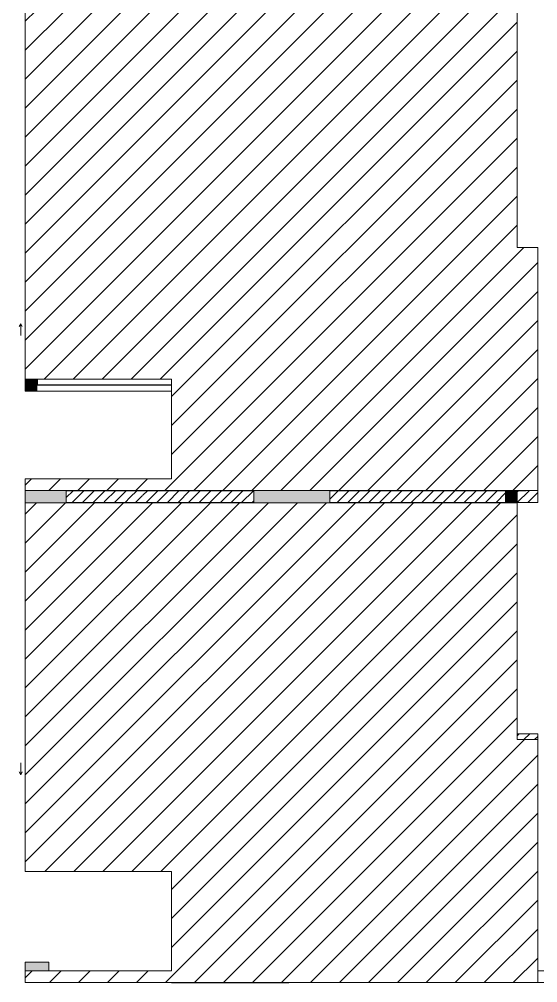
# Model space of a CAD drawing. Header units: millimetres. Extents: x 32270 to 221883, y 3811 to 78637.
# Drawn here: x 128080 to 136931, y 17235 to 33687 of the extents above; entities that cross this region are included whole.
import ezdxf

# ---------------------------------------------------------------- set-up
doc = ezdxf.new("R2010")
doc.units = ezdxf.units.MM
doc.linetypes.add('IMPORT-Dash _2_', pattern=[6, 3, -3])
for name, color, linetype, lineweight in [('A-DETL-GENF-5', 20, 'Continuous', 9), ('A-DETL-THIN-2', 151, 'Continuous', 9), ('A-FLOR-1', 130, 'Continuous', 9), ('A-FLOR-HRAL-5', 130, 'Continuous', 9), ('A-GLAZ-5', 130, 'Continuous', 9), ('A-WALL-1', 130, 'Continuous', 9), ('A-WALL-PATT-3', 130, 'Continuous', 9), ('A_1404_dwg-1', 130, 'Continuous', 9), ('I-WALL-1', 130, 'Continuous', 9), ('S-COLS-1', 130, 'Continuous', 9), ('S-COLS-10', 130, 'IMPORT-Dash _2_', 9), ('S-COLS-2', 130, 'Continuous', 9), ('S-COLS-4', 130, 'Continuous', 9), ('S-COLS-HDLN-2', 130, 'IMPORT-Dash _2_', 9)]:
    doc.layers.add(name, color=color, linetype=linetype, lineweight=lineweight)
pattern_1 = [(45, (0, 0), (-90.50967, 90.50967), [])]

# ---------------------------------------------------------------- blocks, each defined once
blk = doc.blocks.new('A_1404_dwg_NCV_TKTC_KET CAU_rvt-1-TKTC_MB HOÀN THIỆN SÀN TẦNG 3-4-4819833-KeyPlan-CH3A')
at = {"layer": 'S-COLS-1'}
for points in [[(34353, 25432), (34353, 25642), (33653, 25642), (33653, 25432)], [(37553, 25432), (38853, 25432), (38853, 25642), (37553, 25637), (37553, 25432)], [(34053, 17437), (34053, 17587), (33653, 17587), (33653, 17437)]]:
    blk.add_hatch(color=256, dxfattribs=at).paths.add_polyline_path(points)
at = {"layer": 'A-FLOR-1'}
blk.add_line((36152, 17235), (38153, 17235), dxfattribs=at)
at = {"layer": 'S-COLS-2'}
for p, q in [((33653, 25642), (33653, 25432)), ((34353, 25437), (34353, 25642)), ((37553, 25637), (37553, 25437)), ((38853, 25432), (38853, 25637)), ((33653, 17587), (33653, 17437))]:
    blk.add_line(p, q, dxfattribs=at)
at = {"layer": 'S-COLS-2', "flags": 128}
blk.add_lwpolyline([(34053, 17437), (34053, 17587), (33653, 17587)], dxfattribs=at)
blk = doc.blocks.new('A_1404_dwg_Railing - 50 x 10mm-901205-TKTC_MB HOÀN THIỆN SÀN TẦNG 3-4-V137-KeyPlan-CH3A')
at = {"layer": 'A-FLOR-HRAL-5'}
blk.add_line((36228, 25642), (36228, 25634), dxfattribs=at)
at = {"layer": 'A-FLOR-HRAL-5', "flags": 128}
blk.add_lwpolyline([(36228, 25634), (36178, 25634), (36178, 25642)], dxfattribs=at)
blk = doc.blocks.new('A_1404_dwg_Railing - Railing-884005-TKTC_MB HOÀN THIỆN SÀN TẦNG 3-4-4819904-KeyPlan-CH3A')
blk.add_blockref('A_1404_dwg_Railing - 50 x 10mm-901205-TKTC_MB HOÀN THIỆN SÀN TẦNG 3-4-V137-KeyPlan-CH3A', (0, 0))
blk = doc.blocks.new('A_1404_dwg_NCV_TKTC_TANG 3 - 4_rvt-1-TKTC_MB HOÀN THIỆN SÀN TẦNG 3-4-4819943-KeyPlan-CH3A')
at = {"layer": 'A-WALL-PATT-3'}
for points in [[(33853, 27447), (33863, 27447), (33863, 27542), (33853, 27537)], [(33853, 27437), (36152, 27437), (36152, 27447), (33853, 27447)], [(42203, 25637), (42203, 25642), (42193, 25637)], [(34843, 25432), (34843, 25437), (34363, 25432)], [(34853, 25432), (34853, 25437), (34852, 25432)]]:
    blk.add_hatch(color=256, dxfattribs=at).paths.add_polyline_path(points)
at = {"layer": 'A-WALL-1'}
for p, q in [((33853, 27437), (33853, 27337)), ((36152, 27437), (33853, 27437)), ((33853, 27337), (36152, 27337)), ((36178, 25637), (36153, 25637)), ((36353, 25637), (36228, 25637))]:
    blk.add_line(p, q, dxfattribs=at)
at = {"layer": 'I-WALL-1'}
for p, q in [((33853, 27437), (36152, 27437)), ((36353, 25637), (37553, 25637)), ((38853, 25637), (41853, 25637)), ((41853, 25637), (42053, 25637)), ((37553, 25437), (35053, 25437)), ((38863, 25437), (38853, 25437))]:
    blk.add_line(p, q, dxfattribs=at)
at = {"layer": 'I-WALL-1', "flags": 128}
for points in [[(33853, 27537), (33853, 27447), (33853, 27437)], [(36152, 27447), (33863, 27447), (33863, 27542)], [(42053, 25637), (42193, 25637), (42203, 25637)], [(34853, 25437), (34843, 25437), (34353, 25437)], [(41853, 25437), (41843, 25437), (38863, 25437)]]:
    blk.add_lwpolyline(points, dxfattribs=at)
blk.add_blockref('A_1404_dwg_Railing - Railing-884005-TKTC_MB HOÀN THIỆN SÀN TẦNG 3-4-4819904-KeyPlan-CH3A', (0, 0))
blk = doc.blocks.new('A_1404_dwg_1_FAMILY RVT - W01-WxH 1400x1400xmm-V1-TKTC_MB HOÀN THIỆN SÀN TẦNG 3-4-4819950-KeyPlan-CH3A')
at = {"layer": 'A-GLAZ-5'}
blk.add_line((33576, 28489), (33576, 28286), dxfattribs=at)
at = {"layer": 'A-GLAZ-5', "flags": 128}
blk.add_lwpolyline([(33551, 28438), (33576, 28489), (33602, 28438)], dxfattribs=at)
blk = doc.blocks.new('A_1404_dwg_1_FAMILY RVT - W01-WxH 1400x1400xmm-389822-TKTC_MB HOÀN THIỆN SÀN TẦNG 3-4-V143-KeyPlan-CH3A')
at = {"layer": 'A-GLAZ-5'}
blk.add_line((33576, 50584), (33576, 50787), dxfattribs=at)
at = {"layer": 'A-GLAZ-5', "flags": 128}
blk.add_lwpolyline([(33551, 50635), (33576, 50584), (33602, 50635)], dxfattribs=at)
blk = doc.blocks.new('A_1404_dwg_G1_SOF - BO TRU - 200x200-V11-TKTC_MB HOÀN THIỆN SÀN TẦNG 3-4-4819990-KeyPlan-CH3A')
at = {"layer": 'S-COLS-10'}
blk.add_hatch(color=256, dxfattribs=at).paths.add_polyline_path([(42053, 25437), (42053, 25637), (41853, 25637), (41853, 25437)])
at = {"layer": 'S-COLS-4', "flags": 128}
blk.add_lwpolyline([(41853, 25637), (41853, 25437), (42053, 25437), (42053, 25637)], dxfattribs=at)
at = {"layer": 'S-COLS-HDLN-2'}
for p, q in [((42053, 25637), (41853, 25437)), ((41853, 25637), (42053, 25437))]:
    blk.add_line(p, q, dxfattribs=at)
blk = doc.blocks.new('A_1404_dwg_G1_SOF - BO TRU - 200x200-V8-TKTC_MB HOÀN THIỆN SÀN TẦNG 3-4-4819987-KeyPlan-CH3A')
at = {"layer": 'S-COLS-10'}
blk.add_hatch(color=256, dxfattribs=at).paths.add_polyline_path([(46753, 71512), (46753, 71712), (46553, 71712), (46553, 71512)])
at = {"layer": 'S-COLS-4', "flags": 128}
blk.add_lwpolyline([(46753, 71712), (46553, 71712), (46553, 71512), (46753, 71512)], dxfattribs=at)
at = {"layer": 'S-COLS-HDLN-2'}
for p, q in [((46753, 71712), (46553, 71512)), ((46553, 71712), (46753, 71512))]:
    blk.add_line(p, q, dxfattribs=at)
blk = doc.blocks.new('A_1404_dwg-4819832-KeyPlan-CH3A')
at = {"layer": 'A-WALL-PATT-3'}
h = blk.add_hatch(dxfattribs=at)
h.set_pattern_fill('FP_35', color=256, style=0, pattern_type=2)
h.set_pattern_definition(pattern_1)
h.paths.add_polyline_path([(33853, 27537), (33853, 27542), (33653, 27537)])
h = blk.add_hatch(dxfattribs=at)
h.set_pattern_fill('FP_35', color=256, style=0, pattern_type=2)
h.set_pattern_definition(pattern_1)
h.paths.add_polyline_path([(34853, 25437), (37553, 25437), (37553, 25637), (36178, 25634), (34853, 25437)])
h.paths.add_polyline_path([(34843, 25437), (34853, 25437), (36178, 25637), (34353, 25637), (34353, 25437)])
h = blk.add_hatch(dxfattribs=at)
h.set_pattern_fill('FP_35', color=256, style=0, pattern_type=2)
h.set_pattern_definition(pattern_1)
h.paths.add_polyline_path([(42403, 25437), (42403, 25637), (42053, 25637), (42053, 25437), (42403, 25437)])
h.paths.add_polyline_path([(39409, 25437), (41853, 25437), (41853, 25637), (38853, 25637), (38853, 25437), (38863, 25437)])
h = blk.add_hatch(dxfattribs=at)
h.set_pattern_fill('FP_35', color=256, style=0, pattern_type=2)
h.set_pattern_definition(pattern_1)
h.paths.add_polyline_path([(35053, 25432), (35053, 25437), (34856, 25432)])
h = blk.add_hatch(dxfattribs=at)
h.set_pattern_fill('FP_35', color=256, style=0, pattern_type=2)
h.set_pattern_definition(pattern_1)
h.paths.add_polyline_path([(42053, 21387), (42403, 21387), (42403, 21487), (42053, 21487)])
at = {"layer": 'A-FLOR-1'}
blk.add_line((42403, 17437), (44453, 17437), dxfattribs=at)
at = {"layer": 'A-WALL-1'}
for p, q in [((34353, 25637), (34353, 25437)), ((36153, 25637), (34353, 25637)), ((37553, 25537), (37553, 25637)), ((37553, 25437), (37553, 25537)), ((38853, 25637), (38853, 25437)), ((42403, 25637), (42403, 25643)), ((34853, 25437), (35053, 25437)), ((35053, 25437), (34853, 25437)), ((42403, 17237), (42853, 17237))]:
    blk.add_line(p, q, dxfattribs=at)
at = {"layer": 'A-WALL-1', "flags": 128}
for points in [[(42053, 25437), (42403, 25437), (42403, 25637)], [(42403, 21387), (42403, 21487), (42053, 21487)]]:
    blk.add_lwpolyline(points, dxfattribs=at)
for name, p in [('A_1404_dwg_NCV_TKTC_KET CAU_rvt-1-TKTC_MB HOÀN THIỆN SÀN TẦNG 3-4-4819833-KeyPlan-CH3A', (0, 0)), ('A_1404_dwg_NCV_TKTC_TANG 3 - 4_rvt-1-TKTC_MB HOÀN THIỆN SÀN TẦNG 3-4-4819943-KeyPlan-CH3A', (0, 0)), ('A_1404_dwg_1_FAMILY RVT - W01-WxH 1400x1400xmm-V1-TKTC_MB HOÀN THIỆN SÀN TẦNG 3-4-4819950-KeyPlan-CH3A', (0, 0)), ('A_1404_dwg_G1_SOF - BO TRU - 200x200-V8-TKTC_MB HOÀN THIỆN SÀN TẦNG 3-4-4819987-KeyPlan-CH3A', (-12900, -44175)), ('A_1404_dwg_G1_SOF - BO TRU - 200x200-V11-TKTC_MB HOÀN THIỆN SÀN TẦNG 3-4-4819990-KeyPlan-CH3A', (0, 0)), ('A_1404_dwg_1_FAMILY RVT - W01-WxH 1400x1400xmm-389822-TKTC_MB HOÀN THIỆN SÀN TẦNG 3-4-V143-KeyPlan-CH3A', (0, -29798))]:
    blk.add_blockref(name, p)

msp = doc.modelspace()

# ---------------------------------------------------------------- hatches: boundary and pattern name
at = {"layer": 'A-DETL-GENF-5'}
h = msp.add_hatch(dxfattribs=at)
h.set_pattern_fill('FP_36', color=256, style=0, pattern_type=2)
h.set_pattern_definition([(45, (94528.7, 0), (-247.4874, 247.4874), [])])
h.paths.add_polyline_path([(136931.3, 17236.9), (136931.3, 21386.9), (136581.3, 21386.9), (136581.3, 25431.8), (128181.2, 25431.8), (128181.2, 19136.9), (130681.2, 19136.9), (130681.2, 17436.9), (128181.2, 17436.9), (128181.2, 17236.9), (133937.7, 17236.9)])
h.paths.add_polyline_path([(213031.2, 17236.9), (221781.2, 17236.9), (221781.2, 17436.9), (219281.3, 17436.9), (219281.3, 19136.9), (221781.2, 19136.9), (221781.2, 25431.8), (213381.2, 25431.8), (213381.2, 21386.9), (213031.2, 21386.9), (213031.2, 21174.2)])
h.paths.add_polyline_path([(136931.3, 25642.1), (136931.3, 29792.1), (136581.3, 29792.1), (136581.3, 33836.9), (128181.2, 33836.9), (128181.2, 27542.1), (130681.2, 27542.1), (130681.2, 25842.1), (128181.2, 25842.1), (128181.2, 25642.1), (133937.7, 25642.1)])
h.paths.add_polyline_path([(213031.2, 25642.1), (221781.2, 25642.1), (221781.2, 25842.1), (219281.3, 25842.1), (219281.3, 27542.1), (221781.2, 27542.1), (221781.2, 33836.9), (213381.2, 33836.9), (213381.2, 29792.1), (213031.2, 29792.1), (213031.2, 29255)])
h.paths.add_polyline_path([(218951.8, 37242.1), (221781.2, 37242.1), (221781.2, 43536.9), (219281.3, 43536.9), (219281.3, 45236.9), (221781.2, 45236.9), (221781.2, 45436.9), (213031.2, 45436.9), (213031.2, 41286.9), (213381.2, 41286.9), (213381.2, 37242.1), (216020.3, 37242.1)])
h.paths.add_polyline_path([(133937.7, 37242.1), (136581.3, 37242.1), (136581.3, 41286.9), (136931.3, 41286.9), (136931.3, 45436.9), (128181.2, 45436.9), (128181.2, 45236.9), (130681.2, 45236.9), (130681.2, 43536.9), (128181.2, 43536.9), (128181.2, 37242.1), (131006.2, 37242.1)])
h.paths.add_polyline_path([(221781.2, 45452.1), (221781.2, 51746.9), (219281.3, 51746.9), (219281.3, 53446.9), (221781.2, 53446.9), (221781.2, 53646.9), (213031.2, 53646.9), (213031.2, 49496.9), (213381.2, 49496.9), (213381.2, 45452.1), (216020.3, 45452.1)])

# ---------------------------------------------------------------- linework, layer by layer
at = {"layer": 'A-DETL-THIN-2'}
for p, q in [((128181.2, 33836.9), (128181.2, 27542.1)), ((136581.3, 29792.1), (136581.3, 33836.9)), ((136931.3, 29792.1), (136581.3, 29792.1)), ((136931.3, 25642.1), (136931.3, 29792.1)), ((128181.2, 27542.1), (130681.2, 27542.1)), ((130681.2, 27542.1), (130681.2, 25842.1)), ((130681.2, 25842.1), (128181.2, 25842.1)), ((128181.2, 25842.1), (128181.2, 25642.1)), ((128181.2, 25642.1), (136931.3, 25642.1)), ((136581.3, 25431.8), (128181.2, 25431.8)), ((128181.2, 25431.8), (128181.2, 19136.9)), ((136581.3, 21386.9), (136581.3, 25431.8)), ((136931.3, 21386.9), (136581.3, 21386.9)), ((136931.3, 17236.9), (136931.3, 21386.9)), ((128181.2, 19136.9), (130681.2, 19136.9)), ((130681.2, 19136.9), (130681.2, 17436.9)), ((130681.2, 17436.9), (128181.2, 17436.9)), ((128181.2, 17436.9), (128181.2, 17236.9)), ((128181.2, 17236.9), (136931.3, 17236.9))]:
    msp.add_line(p, q, dxfattribs=at)

# ---------------------------------------------------------------- block references
at = {"layer": 'A_1404_dwg-1'}
msp.add_blockref('A_1404_dwg-4819832-KeyPlan-CH3A', (94528.7, 0), dxfattribs=at)

doc.saveas('drawing.dxf')
